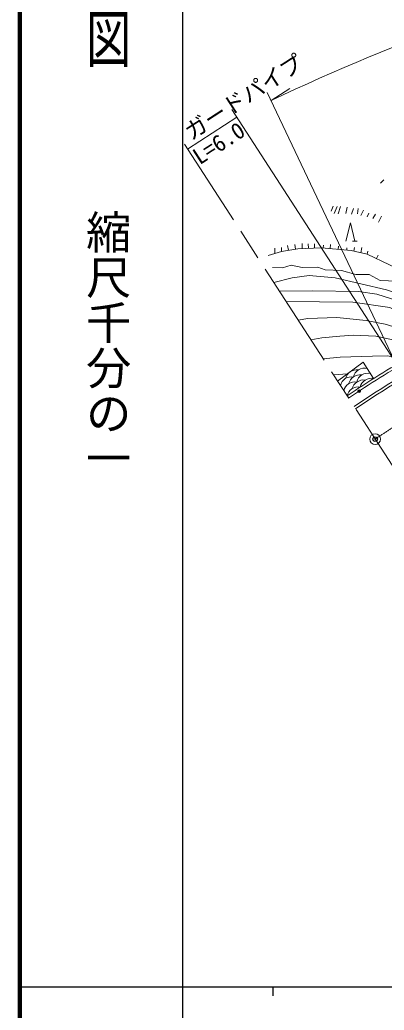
# Model space of a CAD drawing. Units: millimetres at full size, sheet at 1:1000; details may follow other scales. Extents: x 40000 to 680000, y 20000 to 380000.
# Drawn here: x 40000 to 80350, y 202409 to 312004 of the extents above; entities that cross this region are included whole.
import ezdxf
from ezdxf.enums import TextEntityAlignment as Align

# ---------------------------------------------------------------- set-up
doc = ezdxf.new("R2010")
doc.units = ezdxf.units.MM
doc.header["$LTSCALE"] = 1000
doc.header["$PDMODE"] = 32
doc.header["$PDSIZE"] = 500
doc.linetypes.add('CHAIN', pattern=[18.5, 12, -1.5, 3.5, -1.5])
for name, color, linetype, lineweight in [('M-BGD', 7, 'Continuous', 13), ('M-BMK', 2, 'CHAIN', 13), ('M-BMK-SRVR', 3, 'Continuous', 13), ('M-STR-HTXT', 7, 'Continuous', 13), ('M-TTL', 2, 'Continuous', 140), ('M-TTL-BAND', 7, 'Continuous', 25)]:
    doc.layers.add(name, color=color, linetype=linetype, lineweight=lineweight)
doc.layers.add('M-OTRS', color=6, linetype='Continuous')
doc.styles.add('@ＭＳ ゴシック', font='')
doc.styles.add('ＭＳ ゴシック', font='')
doc.styles.get('@ＭＳ ゴシック').set_extended_font_data('@MS Gothic')
doc.styles.get('ＭＳ ゴシック').set_extended_font_data('MS Gothic')

msp = doc.modelspace()

# ---------------------------------------------------------------- hatches: boundary and pattern name
at = {"layer": 'M-BGD'}
msp.add_hatch(color=256, dxfattribs=at).paths.add_polyline_path([(77448, 270835, -1), (77698, 270999, -0.41421), (77656, 270792, -0.41421)])

# ---------------------------------------------------------------- linework, layer by layer
for p, q in [((79945, 293940), (80303, 294313)), ((74700, 291371), (74475, 290834)), ((75130, 291356), (74813, 290588)), ((75515, 291330), (75243, 290531)), ((76252, 291284), (76088, 290557)), ((76961, 291110), (76730, 290500)), ((77463, 291105), (77386, 290516)), ((78053, 290951), (77745, 290357)), ((78632, 290618), (78478, 290218)), ((79370, 290494), (79099, 290028)), ((80067, 290258), (79703, 289613)), ((70444, 287147), (70527, 286631)), ((71250, 287239), (71272, 286693)), ((71935, 287227), (71956, 286721)), ((72616, 287211), (72635, 286749)), ((74395, 287143), (74354, 286692)), ((76853, 287521), (77353, 287521)), ((68233, 286737), (68246, 286159)), ((68990, 286820), (68980, 286381)), ((69659, 287027), (69744, 286504)), ((73614, 287056), (73587, 286762)), ((75292, 286968), (75260, 286611)), ((76229, 286788), (76205, 286525)), ((77062, 286820), (76969, 286415)), ((77887, 286792), (77757, 286233)), ((78544, 286410), (78465, 286069)), ((79665, 285963), (79488, 285585)), ((74737, 272731), (76283, 272837))]:
    msp.add_line(p, q, dxfattribs=at)
for points in [[(76103, 287521), (76603, 289521), (77103, 287521)], [(67511, 285937), (68980, 286381), (70788, 286674), (73389, 286780), (76676, 286483), (78445, 286074), (80946, 284902), (86114, 282299), (91081, 278721)], [(67990, 284592), (69106, 284557), (70064, 284865), (71269, 284605), (73008, 284622), (73812, 284339), (75636, 284280), (77206, 283835), (78667, 283829), (79913, 283171), (81748, 283086), (82746, 282458), (83953, 282361), (85898, 281013), (87038, 280757), (88062, 279606), (90183, 278283)], [(68142, 282926), (70150, 283468), (72029, 283718), (74920, 283453), (80606, 282122), (85388, 280502), (89542, 277971)], [(68766, 281962), (72462, 282025), (77502, 281953), (79521, 281637), (83256, 280453), (85554, 279542), (88720, 277571)], [(69492, 280839), (76883, 280763), (80986, 280177), (83561, 278885), (87167, 276815)], [(70836, 278762), (71895, 278945), (75112, 279070), (78335, 278721), (80462, 278338), (82631, 277652), (85244, 276558), (85904, 276155)], [(72240, 276591), (73430, 276817), (75446, 276984), (76943, 277100), (79428, 277003), (81497, 276553), (83181, 275925), (84266, 275299)], [(73600, 274488), (75481, 274680), (79044, 274793), (80707, 274815), (82673, 274428)], [(75190, 272030), (78022, 274121), (79170, 272306)]]:
    msp.add_lwpolyline(points, dxfattribs=at)
msp.add_circle((77573, 270917), 150, dxfattribs=at)
for centre, radius, start, end in [((135662, 182969), 104300, 111.36739, 124.21749), ((135662, 182969), 104000, 111.36818, 124.2213), ((135662, 182969), 105700, 119.65738, 124.19996), ((135662, 182969), 105400, 119.6591, 124.20367), ((77352, 271890), 1376, 84.19421, 163.21876), ((78150, 272239), 1215, 74.6533, 168.7236), ((78519, 271679), 1215, 75.57248, 168.7236), ((76727, 271250), 1248, 79.33074, 166.88625), ((77096, 270690), 1248, 79.33074, 167.29451), ((77727, 271334), 1376, 84.19421, 163.21876), ((78096, 270775), 1376, 84.19421, 163.21876), ((78894, 271123), 1215, 76.87268, 168.7236), ((77471, 270134), 1248, 79.33074, 168.08738)]:
    msp.add_arc(centre, radius, start, end, dxfattribs=at)
at = {"layer": 'M-BMK'}
msp.add_line((103846, 227725), (58235, 298244), dxfattribs=at)
msp.add_arc((135662, 182969), 100000, 111.36818, 124.2744, dxfattribs=at)
at = {"layer": 'M-BMK-SRVR'}
msp.add_circle((79346, 265604), 600, dxfattribs=at)
at = {"layer": 'M-OTRS'}
msp.add_point((79346, 265604), dxfattribs=at)
at = {"layer": 'M-STR-HTXT'}
for p, q in [((81492, 274249), (67394, 303968)), ((67822, 303064), (69886, 304395)), ((81492, 274249), (63495, 302074)), ((64041, 301229), (58586, 297701))]:
    msp.add_line(p, q, dxfattribs=at)
msp.add_arc((168401, 91045), 234666, 92.34534, 115.37891, dxfattribs=at)
at = {"layer": 'M-TTL'}
msp.add_line((40000, 380000), (40000, 20000), dxfattribs=at)
at = {"layer": 'M-TTL-BAND'}
for p, q in [((58000, 370000), (58000, 20000)), ((40000, 205000), (579000, 205000)), ((68000, 205000), (68000, 204000))]:
    msp.add_line(p, q, dxfattribs=at)

# ---------------------------------------------------------------- texts
at = {"layer": 'M-STR-HTXT', "style": 'ＭＳ ゴシック'}
msp.add_text('ガードパイプ', height=1833, rotation=32.894, dxfattribs=at).set_placement((59283, 298152), align=Align.BOTTOM_LEFT)
msp.add_text('L=6.0', height=1833, rotation=32.894, dxfattribs=at).set_placement((61531, 299129), align=Align.TOP_CENTER)
at = {"layer": 'M-TTL-BAND', "style": '@ＭＳ ゴシック', "width": 1.4}
msp.add_text('平  面  図', height=3666, rotation=270, dxfattribs=at).set_placement((49777, 306475), align=Align.MIDDLE_RIGHT)
at = {"layer": 'M-TTL-BAND', "style": '@ＭＳ ゴシック'}
msp.add_text('縮尺千分の一', height=3666, rotation=270, dxfattribs=at).set_placement((49777, 261030), align=Align.MIDDLE_RIGHT)

doc.saveas('drawing.dxf')
